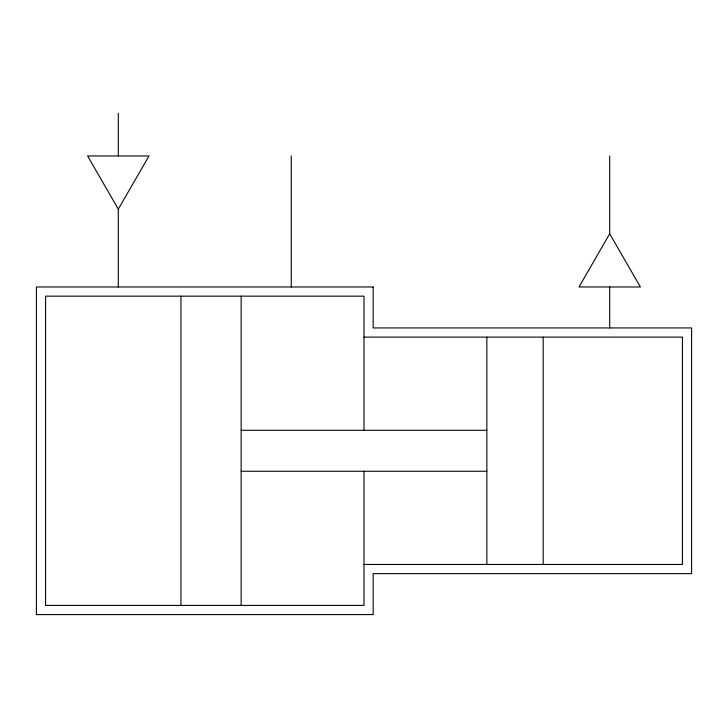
<?xml version="1.0" encoding="UTF-8"?>
<svg xmlns="http://www.w3.org/2000/svg" width="728" height="728" viewBox="0 0 728 728"><rect width="100%" height="100%" fill="white"/><g stroke="black" fill="none" stroke-linecap="round" stroke-linejoin="round"><path stroke-width="1.09" d="M118.3 209.145L149.013 155.947L87.588 155.947L118.3 209.145L118.3 286.987M609.7 233.797L578.988 286.987L640.413 286.987L609.7 233.797L609.7 155.947M364 337.11L682.427 337.11L682.427 564.464L364 564.464M241.15 430.312L486.85 430.312M241.15 471.262L486.85 471.262M609.7 286.987L609.7 327.937M543.197 337.11L543.197 564.464M486.85 337.11L486.85 564.464M364 430.312L364 296.159L45.573 296.159L45.573 605.414L364 605.414L364 471.262M291.273 155.947L291.273 286.987M241.15 296.159L241.15 605.414M180.953 296.159L180.953 605.414M118.3 113.413L118.3 155.947M373.173 286.987L36.4 286.987L36.4 614.587L373.173 614.587L373.173 573.637L691.6 573.637L691.6 327.937L373.173 327.937L373.173 286.987"/></g></svg>
